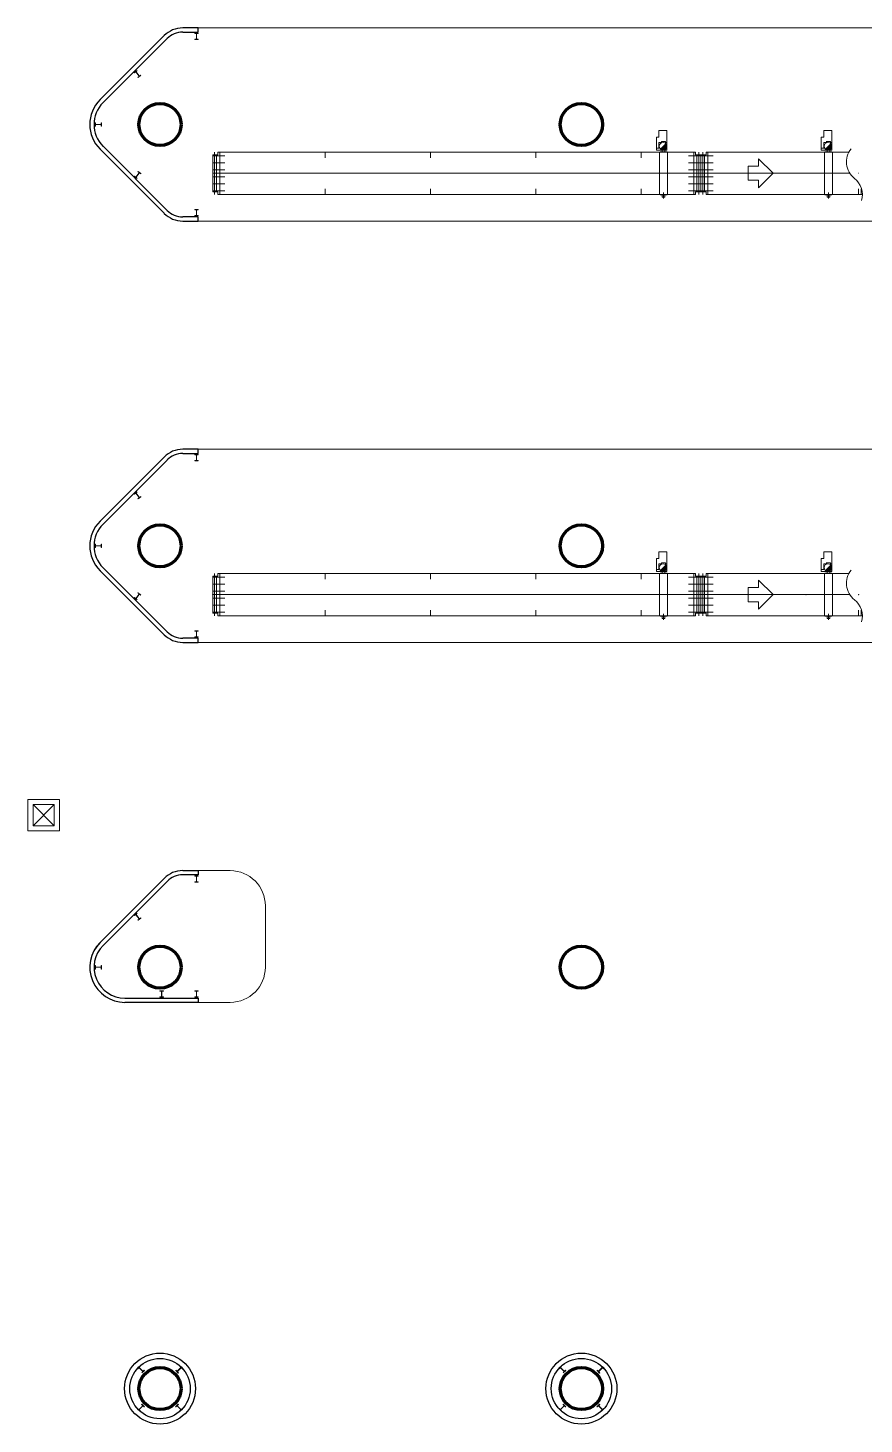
# Model space of a CAD drawing. Header units: metres. Extents: x 1807 to 3745, y 842 to 1968.
# Drawn here: x 3386.24 to 3410.05, y 1450.99 to 1490.75 of the extents above; entities that cross this region are included whole.
import ezdxf

# ---------------------------------------------------------------- set-up
doc = ezdxf.new("R2010")
doc.units = ezdxf.units.M
doc.header["$MEASUREMENT"] = 0
doc.layers.add('Level 1', color=7, linetype='Continuous', lineweight=0)

msp = doc.modelspace()

# ---------------------------------------------------------------- linework, layer by layer
at = {"layer": 'Level 1', "color": 7, "linetype": 'Continuous', "lineweight": 0}
for p, q in [((3390.647, 1490.75), (3427.354, 1490.75)), ((3388.294, 1488.707), (3390.117, 1490.53)), ((3404.208, 1487.33), (3404.208, 1487.488)), ((3404.28, 1487.488), (3404.208, 1487.488)), ((3404.408, 1487.452), (3404.254, 1487.297)), ((3404.4, 1487.518), (3404.28, 1487.518)), ((3404.28, 1487.488), (3404.28, 1487.518)), ((3404.4, 1487.488), (3404.4, 1487.518)), ((3404.436, 1487.488), (3404.4, 1487.488)), ((3404.436, 1487.27), (3404.436, 1487.488)), ((3408.904, 1487.33), (3408.904, 1487.488)), ((3408.976, 1487.488), (3408.904, 1487.488)), ((3409.104, 1487.452), (3408.95, 1487.297)), ((3409.096, 1487.518), (3408.975, 1487.518)), ((3408.976, 1487.488), (3408.976, 1487.518)), ((3409.096, 1487.488), (3409.096, 1487.518)), ((3409.132, 1487.488), (3409.096, 1487.488)), ((3409.132, 1487.27), (3409.132, 1487.488)), ((3390.117, 1485.47), (3388.294, 1487.293)), ((3391.5, 1487.14), (3391.5, 1486.08)), ((3391.5, 1487.14), (3391.65, 1487.14)), ((3391.5, 1487.11), (3391.85, 1487.11)), ((3391.65, 1487.21), (3391.7, 1487.21)), ((3391.65, 1487.14), (3391.65, 1487.21)), ((3405.2, 1487.21), (3391.7, 1487.21)), ((3394.7, 1487.05), (3394.7, 1487.21)), ((3397.7, 1487.05), (3397.7, 1487.21)), ((3400.7, 1487.05), (3400.7, 1487.21)), ((3403.7, 1487.05), (3403.7, 1487.21)), ((3404.208, 1487.33), (3404.136, 1487.33)), ((3404.136, 1487.27), (3404.136, 1487.33)), ((3404.436, 1487.27), (3404.136, 1487.27)), ((3404.24, 1487.22), (3404.44, 1487.22)), ((3404.423, 1487.431), (3404.275, 1487.283)), ((3404.433, 1487.406), (3404.3, 1487.273)), ((3404.3, 1487.22), (3404.3, 1487.27)), ((3404.436, 1487.373), (3404.332, 1487.27)), ((3404.38, 1487.22), (3404.38, 1487.27)), ((3405.4, 1487.11), (3405.05, 1487.11)), ((3405.25, 1487.21), (3405.2, 1487.21)), ((3405.25, 1487.14), (3405.25, 1487.21)), ((3405.4, 1487.14), (3405.25, 1487.14)), ((3405.4, 1486.08), (3405.4, 1487.14)), ((3405.4, 1487.14), (3405.4, 1486.08)), ((3405.4, 1487.14), (3405.55, 1487.14)), ((3405.4, 1487.11), (3405.75, 1487.11)), ((3405.55, 1487.21), (3405.6, 1487.21)), ((3405.55, 1487.14), (3405.55, 1487.21)), ((3405.6, 1487.21), (3409.613, 1487.21)), ((3408.904, 1487.33), (3408.832, 1487.33)), ((3408.832, 1487.27), (3408.832, 1487.33)), ((3409.132, 1487.27), (3408.832, 1487.27)), ((3408.936, 1487.22), (3409.136, 1487.22)), ((3409.119, 1487.431), (3408.97, 1487.283)), ((3409.128, 1487.406), (3408.996, 1487.273)), ((3408.996, 1487.22), (3408.996, 1487.27)), ((3409.132, 1487.373), (3409.028, 1487.27)), ((3409.076, 1487.22), (3409.076, 1487.27)), ((3391.5, 1486.91), (3391.85, 1486.91)), ((3391.5, 1486.71), (3391.85, 1486.71)), ((3405.4, 1486.91), (3405.05, 1486.91)), ((3405.4, 1486.71), (3405.05, 1486.71)), ((3405.4, 1486.91), (3405.75, 1486.91)), ((3405.4, 1486.71), (3405.75, 1486.71)), ((3406.748, 1486.81), (3406.748, 1486.41)), ((3406.748, 1486.81), (3407.048, 1486.81)), ((3407.048, 1487.02), (3407.458, 1486.61)), ((3407.048, 1487.02), (3407.048, 1486.81)), ((3391.499, 1486.611), (3391.501, 1486.609)), ((3391.499, 1486.609), (3391.501, 1486.611)), ((3391.5, 1486.51), (3391.85, 1486.51)), ((3391.5, 1486.31), (3391.85, 1486.31)), ((3391.699, 1486.611), (3391.701, 1486.609)), ((3391.699, 1486.609), (3391.701, 1486.611)), ((3394.601, 1486.609), (3394.599, 1486.611)), ((3394.601, 1486.611), (3394.599, 1486.609)), ((3394.701, 1486.609), (3394.699, 1486.611)), ((3394.701, 1486.611), (3394.699, 1486.609)), ((3397.601, 1486.609), (3397.599, 1486.611)), ((3397.601, 1486.611), (3397.599, 1486.609)), ((3397.701, 1486.609), (3397.699, 1486.611)), ((3397.701, 1486.611), (3397.699, 1486.609)), ((3400.601, 1486.609), (3400.599, 1486.611)), ((3400.601, 1486.611), (3400.599, 1486.609)), ((3400.701, 1486.609), (3400.699, 1486.611)), ((3400.701, 1486.611), (3400.699, 1486.609)), ((3403.601, 1486.609), (3403.599, 1486.611)), ((3403.601, 1486.611), (3403.599, 1486.609)), ((3403.701, 1486.609), (3403.699, 1486.611)), ((3403.701, 1486.611), (3403.699, 1486.609)), ((3403.701, 1486.611), (3403.699, 1486.609)), ((3403.701, 1486.609), (3403.699, 1486.611)), ((3405.4, 1486.51), (3405.05, 1486.51)), ((3405.4, 1486.31), (3405.05, 1486.31)), ((3405.201, 1486.609), (3405.199, 1486.611)), ((3405.201, 1486.611), (3405.199, 1486.609)), ((3405.201, 1486.611), (3405.199, 1486.609)), ((3405.201, 1486.609), (3405.199, 1486.611)), ((3405.401, 1486.609), (3405.399, 1486.611)), ((3405.401, 1486.611), (3405.399, 1486.609)), ((3405.399, 1486.611), (3405.401, 1486.609)), ((3405.399, 1486.609), (3405.401, 1486.611)), ((3405.4, 1486.51), (3405.75, 1486.51)), ((3405.4, 1486.31), (3405.75, 1486.31)), ((3405.599, 1486.611), (3405.601, 1486.609)), ((3405.599, 1486.609), (3405.601, 1486.611)), ((3406.748, 1486.41), (3407.048, 1486.41)), ((3407.048, 1486.2), (3407.458, 1486.61)), ((3407.048, 1486.41), (3407.048, 1486.2)), ((3407.102, 1486.611), (3407.104, 1486.609)), ((3407.102, 1486.609), (3407.104, 1486.611)), ((3407.457, 1486.611), (3407.459, 1486.609)), ((3407.457, 1486.609), (3407.459, 1486.611)), ((3408.397, 1486.611), (3408.395, 1486.609)), ((3408.397, 1486.609), (3408.395, 1486.611)), ((3409.897, 1486.611), (3409.895, 1486.609)), ((3409.897, 1486.609), (3409.895, 1486.611)), ((3391.5, 1486.11), (3391.85, 1486.11)), ((3391.5, 1486.08), (3391.65, 1486.08)), ((3391.65, 1486.08), (3391.65, 1486.01)), ((3391.65, 1486.01), (3391.7, 1486.01)), ((3405.2, 1486.01), (3391.7, 1486.01)), ((3394.7, 1486.01), (3394.7, 1486.17)), ((3397.7, 1486.01), (3397.7, 1486.17)), ((3400.7, 1486.01), (3400.7, 1486.17)), ((3403.7, 1486.01), (3403.7, 1486.17)), ((3404.24, 1486), (3404.44, 1486)), ((3404.3, 1485.93), (3404.3, 1486)), ((3404.3, 1485.93), (3404.38, 1485.93)), ((3404.38, 1485.93), (3404.38, 1486)), ((3405.4, 1486.11), (3405.05, 1486.11)), ((3405.25, 1486.01), (3405.2, 1486.01)), ((3405.4, 1486.08), (3405.25, 1486.08)), ((3405.25, 1486.08), (3405.25, 1486.01)), ((3405.4, 1486.11), (3405.75, 1486.11)), ((3405.4, 1486.08), (3405.55, 1486.08)), ((3405.55, 1486.08), (3405.55, 1486.01)), ((3405.55, 1486.01), (3405.6, 1486.01)), ((3405.6, 1486.01), (3410.001, 1486.01)), ((3408.936, 1486), (3409.136, 1486)), ((3408.996, 1485.93), (3408.996, 1486)), ((3408.996, 1485.93), (3409.076, 1485.93)), ((3409.076, 1485.93), (3409.076, 1486)), ((3409.896, 1486.17), (3409.896, 1486.01)), ((3409.964, 1486.17), (3409.964, 1486.01)), ((3427.354, 1485.25), (3390.647, 1485.25)), ((3390.647, 1478.75), (3427.354, 1478.75)), ((3388.294, 1476.707), (3390.117, 1478.53)), ((3404.4, 1475.518), (3404.28, 1475.518)), ((3404.28, 1475.488), (3404.28, 1475.518)), ((3404.4, 1475.488), (3404.4, 1475.518)), ((3409.096, 1475.518), (3408.975, 1475.518)), ((3408.976, 1475.488), (3408.976, 1475.518)), ((3409.096, 1475.488), (3409.096, 1475.518)), ((3390.117, 1473.47), (3388.294, 1475.293)), ((3391.5, 1475.14), (3391.5, 1474.08)), ((3391.5, 1475.14), (3391.65, 1475.14)), ((3391.65, 1475.21), (3391.7, 1475.21)), ((3391.65, 1475.14), (3391.65, 1475.21)), ((3405.2, 1475.21), (3391.7, 1475.21)), ((3394.7, 1475.05), (3394.7, 1475.21)), ((3397.7, 1475.05), (3397.7, 1475.21)), ((3400.7, 1475.05), (3400.7, 1475.21)), ((3403.7, 1475.05), (3403.7, 1475.21)), ((3404.208, 1475.33), (3404.136, 1475.33)), ((3404.136, 1475.27), (3404.136, 1475.33)), ((3404.436, 1475.27), (3404.136, 1475.27)), ((3404.208, 1475.33), (3404.208, 1475.488)), ((3404.28, 1475.488), (3404.208, 1475.488)), ((3404.24, 1475.22), (3404.44, 1475.22)), ((3404.408, 1475.452), (3404.254, 1475.297)), ((3404.423, 1475.431), (3404.275, 1475.283)), ((3404.433, 1475.406), (3404.3, 1475.273)), ((3404.3, 1475.22), (3404.3, 1475.27)), ((3404.436, 1475.373), (3404.332, 1475.27)), ((3404.38, 1475.22), (3404.38, 1475.27)), ((3404.436, 1475.488), (3404.4, 1475.488)), ((3404.436, 1475.27), (3404.436, 1475.488)), ((3405.25, 1475.21), (3405.2, 1475.21)), ((3405.25, 1475.14), (3405.25, 1475.21)), ((3405.4, 1475.14), (3405.25, 1475.14)), ((3405.4, 1474.08), (3405.4, 1475.14)), ((3405.4, 1475.14), (3405.4, 1474.08)), ((3405.4, 1475.14), (3405.55, 1475.14)), ((3405.55, 1475.21), (3405.6, 1475.21)), ((3405.55, 1475.14), (3405.55, 1475.21)), ((3405.6, 1475.21), (3409.613, 1475.21)), ((3408.904, 1475.33), (3408.832, 1475.33)), ((3408.832, 1475.27), (3408.832, 1475.33)), ((3409.132, 1475.27), (3408.832, 1475.27)), ((3408.904, 1475.33), (3408.904, 1475.488)), ((3408.976, 1475.488), (3408.904, 1475.488)), ((3408.936, 1475.22), (3409.136, 1475.22)), ((3409.104, 1475.452), (3408.95, 1475.297)), ((3409.119, 1475.431), (3408.97, 1475.283)), ((3409.128, 1475.406), (3408.996, 1475.273)), ((3408.996, 1475.22), (3408.996, 1475.27)), ((3409.132, 1475.373), (3409.028, 1475.27)), ((3409.076, 1475.22), (3409.076, 1475.27)), ((3409.132, 1475.488), (3409.096, 1475.488)), ((3409.132, 1475.27), (3409.132, 1475.488)), ((3391.5, 1475.11), (3391.85, 1475.11)), ((3391.5, 1474.91), (3391.85, 1474.91)), ((3405.4, 1475.11), (3405.05, 1475.11)), ((3405.4, 1474.91), (3405.05, 1474.91)), ((3405.4, 1475.11), (3405.75, 1475.11)), ((3405.4, 1474.91), (3405.75, 1474.91)), ((3406.748, 1474.81), (3406.748, 1474.41)), ((3406.748, 1474.81), (3407.048, 1474.81)), ((3407.048, 1475.02), (3407.458, 1474.61)), ((3407.048, 1475.02), (3407.048, 1474.81)), ((3391.499, 1474.611), (3391.501, 1474.609)), ((3391.499, 1474.609), (3391.501, 1474.611)), ((3391.5, 1474.71), (3391.85, 1474.71)), ((3391.5, 1474.51), (3391.85, 1474.51)), ((3391.699, 1474.611), (3391.701, 1474.609)), ((3391.699, 1474.609), (3391.701, 1474.611)), ((3394.601, 1474.609), (3394.599, 1474.611)), ((3394.601, 1474.611), (3394.599, 1474.609)), ((3394.701, 1474.609), (3394.699, 1474.611)), ((3394.701, 1474.611), (3394.699, 1474.609)), ((3397.601, 1474.609), (3397.599, 1474.611)), ((3397.601, 1474.611), (3397.599, 1474.609)), ((3397.701, 1474.609), (3397.699, 1474.611)), ((3397.701, 1474.611), (3397.699, 1474.609)), ((3400.601, 1474.609), (3400.599, 1474.611)), ((3400.601, 1474.611), (3400.599, 1474.609)), ((3400.701, 1474.609), (3400.699, 1474.611)), ((3400.701, 1474.611), (3400.699, 1474.609)), ((3403.601, 1474.609), (3403.599, 1474.611)), ((3403.601, 1474.611), (3403.599, 1474.609)), ((3403.701, 1474.609), (3403.699, 1474.611)), ((3403.701, 1474.611), (3403.699, 1474.609)), ((3403.701, 1474.611), (3403.699, 1474.609)), ((3403.701, 1474.609), (3403.699, 1474.611)), ((3405.4, 1474.71), (3405.05, 1474.71)), ((3405.4, 1474.51), (3405.05, 1474.51)), ((3405.201, 1474.609), (3405.199, 1474.611)), ((3405.201, 1474.611), (3405.199, 1474.609)), ((3405.201, 1474.611), (3405.199, 1474.609)), ((3405.201, 1474.609), (3405.199, 1474.611)), ((3405.401, 1474.609), (3405.399, 1474.611)), ((3405.401, 1474.611), (3405.399, 1474.609)), ((3405.399, 1474.611), (3405.401, 1474.609)), ((3405.399, 1474.609), (3405.401, 1474.611)), ((3405.4, 1474.71), (3405.75, 1474.71)), ((3405.4, 1474.51), (3405.75, 1474.51)), ((3405.599, 1474.611), (3405.601, 1474.609)), ((3405.599, 1474.609), (3405.601, 1474.611)), ((3406.748, 1474.41), (3407.048, 1474.41)), ((3407.048, 1474.2), (3407.458, 1474.61)), ((3407.048, 1474.41), (3407.048, 1474.2)), ((3407.102, 1474.611), (3407.104, 1474.609)), ((3407.102, 1474.609), (3407.104, 1474.611)), ((3407.457, 1474.611), (3407.459, 1474.609)), ((3407.457, 1474.609), (3407.459, 1474.611)), ((3408.397, 1474.611), (3408.395, 1474.609)), ((3408.397, 1474.609), (3408.395, 1474.611)), ((3409.897, 1474.611), (3409.895, 1474.609)), ((3409.897, 1474.609), (3409.895, 1474.611)), ((3391.5, 1474.31), (3391.85, 1474.31)), ((3391.5, 1474.11), (3391.85, 1474.11)), ((3391.5, 1474.08), (3391.65, 1474.08)), ((3391.65, 1474.08), (3391.65, 1474.01)), ((3391.65, 1474.01), (3391.7, 1474.01)), ((3405.2, 1474.01), (3391.7, 1474.01)), ((3394.7, 1474.01), (3394.7, 1474.17)), ((3397.7, 1474.01), (3397.7, 1474.17)), ((3400.7, 1474.01), (3400.7, 1474.17)), ((3403.7, 1474.01), (3403.7, 1474.17)), ((3404.24, 1474), (3404.44, 1474)), ((3404.3, 1473.93), (3404.3, 1474)), ((3404.3, 1473.93), (3404.38, 1473.93)), ((3404.38, 1473.93), (3404.38, 1474)), ((3405.4, 1474.31), (3405.05, 1474.31)), ((3405.4, 1474.11), (3405.05, 1474.11)), ((3405.25, 1474.01), (3405.2, 1474.01)), ((3405.4, 1474.08), (3405.25, 1474.08)), ((3405.25, 1474.08), (3405.25, 1474.01)), ((3405.4, 1474.31), (3405.75, 1474.31)), ((3405.4, 1474.11), (3405.75, 1474.11)), ((3405.4, 1474.08), (3405.55, 1474.08)), ((3405.55, 1474.08), (3405.55, 1474.01)), ((3405.55, 1474.01), (3405.6, 1474.01)), ((3405.6, 1474.01), (3410.001, 1474.01)), ((3408.936, 1474), (3409.136, 1474)), ((3408.996, 1473.93), (3408.996, 1474)), ((3408.996, 1473.93), (3409.076, 1473.93)), ((3409.076, 1473.93), (3409.076, 1474)), ((3409.896, 1474.17), (3409.896, 1474.01)), ((3409.964, 1474.17), (3409.964, 1474.01)), ((3427.354, 1473.25), (3390.647, 1473.25)), ((3386.238, 1468.78), (3387.138, 1468.78)), ((3386.238, 1467.88), (3386.238, 1468.78)), ((3387.138, 1468.78), (3387.138, 1467.88)), ((3386.39, 1468.63), (3386.99, 1468.03)), ((3386.99, 1468.63), (3386.39, 1468.03)), ((3387.138, 1467.88), (3386.238, 1467.88)), ((3388.293, 1464.707), (3390.116, 1466.53)), ((3390.646, 1466.75), (3392, 1466.75)), ((3393, 1465.75), (3393, 1464)), ((3392, 1463), (3389, 1463))]:
    msp.add_line(p, q, dxfattribs=at)
at = {"layer": 'Level 1', "color": 7, "linetype": 'Continuous', "lineweight": 30}
for p, q in [((3391.091, 1490.75), (3390.647, 1490.75)), ((3390.647, 1490.63), (3391.091, 1490.63)), ((3391.091, 1490.63), (3391.091, 1490.75)), ((3390.117, 1490.53), (3388.294, 1488.707)), ((3388.379, 1488.622), (3390.201, 1490.445)), ((3388.294, 1487.293), (3390.117, 1485.47)), ((3390.201, 1485.555), (3388.379, 1487.378)), ((3391.091, 1485.37), (3390.647, 1485.37)), ((3390.647, 1485.25), (3391.091, 1485.25)), ((3391.091, 1485.25), (3391.091, 1485.37)), ((3391.091, 1478.75), (3390.647, 1478.75)), ((3391.091, 1478.63), (3391.091, 1478.75)), ((3390.117, 1478.53), (3388.294, 1476.707)), ((3388.379, 1476.622), (3390.201, 1478.445)), ((3390.647, 1478.63), (3391.091, 1478.63)), ((3388.294, 1475.293), (3390.117, 1473.47)), ((3390.201, 1473.555), (3388.379, 1475.378)), ((3391.091, 1473.37), (3390.647, 1473.37)), ((3390.647, 1473.25), (3391.091, 1473.25)), ((3391.091, 1473.25), (3391.091, 1473.37)), ((3388.294, 1464.707), (3390.117, 1466.53)), ((3390.201, 1466.445), (3388.379, 1464.622)), ((3390.647, 1466.75), (3391.091, 1466.75)), ((3391.091, 1466.63), (3390.647, 1466.63)), ((3391.091, 1466.75), (3391.091, 1466.63)), ((3389, 1463.12), (3391.091, 1463.12)), ((3389, 1463.12), (3389, 1463.12)), ((3391.091, 1463), (3389, 1463)), ((3391.091, 1463.12), (3391.091, 1463))]:
    msp.add_line(p, q, dxfattribs=at)
at = {"layer": 'Level 1', "color": 7, "linetype": 'Continuous', "lineweight": 13}
for p, q in [((3390.99, 1490.6), (3391.091, 1490.6)), ((3390.99, 1490.592), (3390.99, 1490.6)), ((3391.031, 1490.592), (3390.99, 1490.592)), ((3390.99, 1490.422), (3390.99, 1490.43)), ((3390.99, 1490.43), (3391.031, 1490.43)), ((3391.091, 1490.422), (3390.99, 1490.422)), ((3391.038, 1490.438), (3391.038, 1490.584)), ((3391.043, 1490.584), (3391.043, 1490.438)), ((3391.091, 1490.592), (3391.05, 1490.592)), ((3391.05, 1490.43), (3391.091, 1490.43)), ((3391.091, 1490.6), (3391.091, 1490.592)), ((3391.091, 1490.43), (3391.091, 1490.422)), ((3389.268, 1489.479), (3389.349, 1489.541)), ((3389.273, 1489.473), (3389.268, 1489.479)), ((3389.305, 1489.498), (3389.273, 1489.473)), ((3389.405, 1489.38), (3389.316, 1489.496)), ((3389.32, 1489.499), (3389.409, 1489.383)), ((3389.353, 1489.535), (3389.321, 1489.51)), ((3389.349, 1489.541), (3389.353, 1489.535)), ((3389.371, 1489.344), (3389.404, 1489.369)), ((3389.376, 1489.338), (3389.371, 1489.344)), ((3389.457, 1489.4), (3389.376, 1489.338)), ((3389.42, 1489.381), (3389.452, 1489.406)), ((3389.452, 1489.406), (3389.457, 1489.4)), ((3388.151, 1487.949), (3388.151, 1488.051)), ((3388.151, 1488.051), (3388.159, 1488.051)), ((3388.159, 1487.949), (3388.151, 1487.949)), ((3388.159, 1488.051), (3388.159, 1488.01)), ((3388.159, 1487.99), (3388.159, 1487.949)), ((3388.166, 1488.002), (3388.313, 1488.002)), ((3388.313, 1487.998), (3388.166, 1487.998)), ((3388.321, 1488.01), (3388.321, 1488.051)), ((3388.321, 1488.051), (3388.329, 1488.051)), ((3388.321, 1487.949), (3388.321, 1487.99)), ((3388.329, 1487.949), (3388.321, 1487.949)), ((3388.329, 1488.051), (3388.329, 1487.949)), ((3389.376, 1486.662), (3389.371, 1486.656)), ((3389.371, 1486.656), (3389.404, 1486.631)), ((3389.457, 1486.6), (3389.376, 1486.662)), ((3389.273, 1486.527), (3389.268, 1486.521)), ((3389.268, 1486.521), (3389.349, 1486.459)), ((3389.305, 1486.502), (3389.273, 1486.527)), ((3389.405, 1486.62), (3389.316, 1486.504)), ((3389.32, 1486.501), (3389.409, 1486.617)), ((3389.353, 1486.465), (3389.321, 1486.49)), ((3389.349, 1486.459), (3389.353, 1486.465)), ((3389.42, 1486.619), (3389.452, 1486.594)), ((3389.452, 1486.594), (3389.457, 1486.6)), ((3391.091, 1485.578), (3390.99, 1485.578)), ((3390.99, 1485.578), (3390.99, 1485.57)), ((3390.99, 1485.57), (3391.031, 1485.57)), ((3391.038, 1485.562), (3391.038, 1485.416)), ((3391.043, 1485.416), (3391.043, 1485.562)), ((3391.05, 1485.57), (3391.091, 1485.57)), ((3391.091, 1485.57), (3391.091, 1485.578)), ((3391.031, 1485.408), (3390.99, 1485.408)), ((3390.99, 1485.408), (3390.99, 1485.4)), ((3390.99, 1485.4), (3391.091, 1485.4)), ((3391.091, 1485.408), (3391.05, 1485.408)), ((3391.091, 1485.4), (3391.091, 1485.408)), ((3390.99, 1478.6), (3391.091, 1478.6)), ((3390.99, 1478.592), (3390.99, 1478.6)), ((3391.031, 1478.592), (3390.99, 1478.592)), ((3390.99, 1478.422), (3390.99, 1478.43)), ((3390.99, 1478.43), (3391.031, 1478.43)), ((3391.091, 1478.422), (3390.99, 1478.422)), ((3391.038, 1478.438), (3391.038, 1478.584)), ((3391.043, 1478.584), (3391.043, 1478.438)), ((3391.091, 1478.592), (3391.05, 1478.592)), ((3391.05, 1478.43), (3391.091, 1478.43)), ((3391.091, 1478.6), (3391.091, 1478.592)), ((3391.091, 1478.43), (3391.091, 1478.422)), ((3389.268, 1477.479), (3389.349, 1477.541)), ((3389.353, 1477.535), (3389.321, 1477.51)), ((3389.349, 1477.541), (3389.353, 1477.535)), ((3389.273, 1477.473), (3389.268, 1477.479)), ((3389.305, 1477.498), (3389.273, 1477.473)), ((3389.405, 1477.38), (3389.316, 1477.496)), ((3389.32, 1477.499), (3389.409, 1477.383)), ((3389.371, 1477.344), (3389.404, 1477.369)), ((3389.376, 1477.338), (3389.371, 1477.344)), ((3389.457, 1477.4), (3389.376, 1477.338)), ((3389.42, 1477.381), (3389.452, 1477.406)), ((3389.452, 1477.406), (3389.457, 1477.4)), ((3388.151, 1475.949), (3388.151, 1476.051)), ((3388.151, 1476.051), (3388.159, 1476.051)), ((3388.159, 1475.949), (3388.151, 1475.949)), ((3388.159, 1476.051), (3388.159, 1476.01)), ((3388.159, 1475.99), (3388.159, 1475.949)), ((3388.166, 1476.002), (3388.313, 1476.002)), ((3388.313, 1475.998), (3388.166, 1475.998)), ((3388.321, 1476.01), (3388.321, 1476.051)), ((3388.321, 1476.051), (3388.329, 1476.051)), ((3388.321, 1475.949), (3388.321, 1475.99)), ((3388.329, 1475.949), (3388.321, 1475.949)), ((3388.329, 1476.051), (3388.329, 1475.949)), ((3389.273, 1474.527), (3389.268, 1474.521)), ((3389.268, 1474.521), (3389.349, 1474.459)), ((3389.305, 1474.502), (3389.273, 1474.527)), ((3389.405, 1474.62), (3389.316, 1474.504)), ((3389.32, 1474.501), (3389.409, 1474.617)), ((3389.353, 1474.465), (3389.321, 1474.49)), ((3389.349, 1474.459), (3389.353, 1474.465)), ((3389.376, 1474.662), (3389.371, 1474.656)), ((3389.371, 1474.656), (3389.404, 1474.631)), ((3389.457, 1474.6), (3389.376, 1474.662)), ((3389.42, 1474.619), (3389.452, 1474.594)), ((3389.452, 1474.594), (3389.457, 1474.6)), ((3391.091, 1473.578), (3390.99, 1473.578)), ((3390.99, 1473.578), (3390.99, 1473.57)), ((3390.99, 1473.57), (3391.031, 1473.57)), ((3391.038, 1473.562), (3391.038, 1473.416)), ((3391.043, 1473.416), (3391.043, 1473.562)), ((3391.05, 1473.57), (3391.091, 1473.57)), ((3391.091, 1473.57), (3391.091, 1473.578)), ((3391.031, 1473.408), (3390.99, 1473.408)), ((3390.99, 1473.408), (3390.99, 1473.4)), ((3390.99, 1473.4), (3391.091, 1473.4)), ((3391.091, 1473.408), (3391.05, 1473.408)), ((3391.091, 1473.4), (3391.091, 1473.408)), ((3386.39, 1468.63), (3386.99, 1468.63)), ((3386.39, 1468.03), (3386.39, 1468.63)), ((3386.99, 1468.63), (3386.99, 1468.03)), ((3386.99, 1468.03), (3386.39, 1468.03)), ((3390.99, 1466.6), (3391.091, 1466.6)), ((3390.99, 1466.592), (3390.99, 1466.6)), ((3391.031, 1466.592), (3390.99, 1466.592)), ((3390.99, 1466.422), (3390.99, 1466.43)), ((3390.99, 1466.43), (3391.031, 1466.43)), ((3391.091, 1466.422), (3390.99, 1466.422)), ((3391.038, 1466.438), (3391.038, 1466.584)), ((3391.043, 1466.584), (3391.043, 1466.438)), ((3391.091, 1466.592), (3391.05, 1466.592)), ((3391.05, 1466.43), (3391.091, 1466.43)), ((3391.091, 1466.6), (3391.091, 1466.592)), ((3391.091, 1466.43), (3391.091, 1466.422)), ((3389.268, 1465.479), (3389.349, 1465.541)), ((3389.273, 1465.473), (3389.268, 1465.479)), ((3389.305, 1465.498), (3389.273, 1465.473)), ((3389.405, 1465.38), (3389.316, 1465.496)), ((3389.32, 1465.499), (3389.409, 1465.383)), ((3389.353, 1465.535), (3389.321, 1465.51)), ((3389.349, 1465.541), (3389.353, 1465.535)), ((3389.371, 1465.344), (3389.404, 1465.369)), ((3389.376, 1465.338), (3389.371, 1465.344)), ((3389.457, 1465.4), (3389.376, 1465.338)), ((3389.42, 1465.381), (3389.452, 1465.406)), ((3389.452, 1465.406), (3389.457, 1465.4)), ((3388.151, 1463.949), (3388.151, 1464.051)), ((3388.151, 1464.051), (3388.159, 1464.051)), ((3388.159, 1464.051), (3388.159, 1464.01)), ((3388.159, 1463.99), (3388.159, 1463.949)), ((3388.166, 1464.002), (3388.313, 1464.002)), ((3388.313, 1463.998), (3388.166, 1463.998)), ((3388.321, 1464.01), (3388.321, 1464.051)), ((3388.321, 1464.051), (3388.329, 1464.051)), ((3388.321, 1463.949), (3388.321, 1463.99)), ((3388.329, 1464.051), (3388.329, 1463.949)), ((3388.159, 1463.949), (3388.151, 1463.949)), ((3388.329, 1463.949), (3388.321, 1463.949)), ((3390.096, 1463.328), (3389.995, 1463.328)), ((3389.995, 1463.328), (3389.995, 1463.32)), ((3389.995, 1463.32), (3390.036, 1463.32)), ((3390.043, 1463.312), (3390.043, 1463.166)), ((3390.048, 1463.166), (3390.048, 1463.312)), ((3390.056, 1463.32), (3390.096, 1463.32)), ((3390.096, 1463.32), (3390.096, 1463.328)), ((3391.091, 1463.328), (3390.99, 1463.328)), ((3390.99, 1463.328), (3390.99, 1463.32)), ((3390.99, 1463.32), (3391.031, 1463.32)), ((3391.038, 1463.312), (3391.038, 1463.166)), ((3391.043, 1463.166), (3391.043, 1463.312)), ((3391.05, 1463.32), (3391.091, 1463.32)), ((3391.091, 1463.32), (3391.091, 1463.328)), ((3390.036, 1463.158), (3389.995, 1463.158)), ((3389.995, 1463.158), (3389.995, 1463.15)), ((3389.995, 1463.15), (3390.096, 1463.15)), ((3390.096, 1463.158), (3390.056, 1463.158)), ((3390.096, 1463.15), (3390.096, 1463.158)), ((3391.031, 1463.158), (3390.99, 1463.158)), ((3390.99, 1463.158), (3390.99, 1463.15)), ((3390.99, 1463.15), (3391.091, 1463.15)), ((3391.091, 1463.158), (3391.05, 1463.158)), ((3391.091, 1463.15), (3391.091, 1463.158)), ((3389.43, 1452.643), (3389.358, 1452.571)), ((3389.358, 1452.571), (3389.364, 1452.566)), ((3389.364, 1452.566), (3389.393, 1452.595)), ((3389.403, 1452.595), (3389.507, 1452.491)), ((3389.407, 1452.609), (3389.435, 1452.638)), ((3389.51, 1452.494), (3389.407, 1452.598)), ((3389.435, 1452.638), (3389.43, 1452.643)), ((3389.507, 1452.48), (3389.478, 1452.451)), ((3389.478, 1452.451), (3389.484, 1452.446)), ((3389.484, 1452.446), (3389.556, 1452.517)), ((3389.55, 1452.523), (3389.521, 1452.494)), ((3389.556, 1452.517), (3389.55, 1452.523)), ((3390.451, 1452.522), (3390.446, 1452.516)), ((3390.446, 1452.516), (3390.517, 1452.444)), ((3390.48, 1452.493), (3390.451, 1452.522)), ((3390.595, 1452.597), (3390.491, 1452.493)), ((3390.494, 1452.49), (3390.598, 1452.593)), ((3390.523, 1452.45), (3390.494, 1452.479)), ((3390.571, 1452.642), (3390.566, 1452.636)), ((3390.566, 1452.636), (3390.595, 1452.607)), ((3390.643, 1452.57), (3390.571, 1452.642)), ((3390.609, 1452.593), (3390.637, 1452.565)), ((3390.637, 1452.565), (3390.643, 1452.57)), ((3401.43, 1452.643), (3401.358, 1452.571)), ((3401.358, 1452.571), (3401.364, 1452.566)), ((3401.364, 1452.566), (3401.393, 1452.595)), ((3401.403, 1452.595), (3401.507, 1452.491)), ((3401.407, 1452.609), (3401.435, 1452.638)), ((3401.51, 1452.494), (3401.407, 1452.598)), ((3401.435, 1452.638), (3401.43, 1452.643)), ((3401.507, 1452.48), (3401.478, 1452.451)), ((3401.478, 1452.451), (3401.484, 1452.446)), ((3401.484, 1452.446), (3401.556, 1452.517)), ((3401.55, 1452.523), (3401.521, 1452.494)), ((3401.556, 1452.517), (3401.55, 1452.523)), ((3402.451, 1452.522), (3402.446, 1452.516)), ((3402.446, 1452.516), (3402.517, 1452.444)), ((3402.48, 1452.493), (3402.451, 1452.522)), ((3402.595, 1452.597), (3402.491, 1452.493)), ((3402.494, 1452.49), (3402.598, 1452.593)), ((3402.523, 1452.45), (3402.494, 1452.479)), ((3402.571, 1452.642), (3402.566, 1452.636)), ((3402.566, 1452.636), (3402.595, 1452.607)), ((3402.643, 1452.57), (3402.571, 1452.642)), ((3402.609, 1452.593), (3402.637, 1452.565)), ((3402.637, 1452.565), (3402.643, 1452.57)), ((3390.517, 1452.444), (3390.523, 1452.45)), ((3402.517, 1452.444), (3402.523, 1452.45)), ((3389.363, 1451.435), (3389.357, 1451.43)), ((3389.357, 1451.43), (3389.429, 1451.358)), ((3389.391, 1451.407), (3389.363, 1451.435)), ((3389.506, 1451.51), (3389.402, 1451.407)), ((3389.405, 1451.403), (3389.509, 1451.507)), ((3389.434, 1451.364), (3389.405, 1451.393)), ((3389.429, 1451.358), (3389.434, 1451.364)), ((3389.483, 1451.556), (3389.477, 1451.55)), ((3389.477, 1451.55), (3389.506, 1451.521)), ((3389.554, 1451.484), (3389.483, 1451.556)), ((3389.52, 1451.507), (3389.549, 1451.478)), ((3389.549, 1451.478), (3389.554, 1451.484)), ((3390.516, 1451.554), (3390.444, 1451.483)), ((3390.444, 1451.483), (3390.45, 1451.477)), ((3390.45, 1451.477), (3390.479, 1451.506)), ((3390.49, 1451.506), (3390.593, 1451.402)), ((3390.493, 1451.52), (3390.522, 1451.549)), ((3390.597, 1451.405), (3390.493, 1451.509)), ((3390.522, 1451.549), (3390.516, 1451.554)), ((3390.593, 1451.391), (3390.565, 1451.362)), ((3390.565, 1451.362), (3390.57, 1451.357)), ((3390.57, 1451.357), (3390.642, 1451.429)), ((3390.636, 1451.434), (3390.607, 1451.405)), ((3390.642, 1451.429), (3390.636, 1451.434)), ((3401.363, 1451.435), (3401.357, 1451.43)), ((3401.357, 1451.43), (3401.429, 1451.358)), ((3401.391, 1451.407), (3401.363, 1451.435)), ((3401.506, 1451.51), (3401.402, 1451.407)), ((3401.405, 1451.403), (3401.509, 1451.507)), ((3401.434, 1451.364), (3401.405, 1451.393)), ((3401.429, 1451.358), (3401.434, 1451.364)), ((3401.483, 1451.556), (3401.477, 1451.55)), ((3401.477, 1451.55), (3401.506, 1451.521)), ((3401.554, 1451.484), (3401.483, 1451.556)), ((3401.52, 1451.507), (3401.549, 1451.478)), ((3401.549, 1451.478), (3401.554, 1451.484)), ((3402.516, 1451.554), (3402.444, 1451.483)), ((3402.444, 1451.483), (3402.45, 1451.477)), ((3402.45, 1451.477), (3402.479, 1451.506)), ((3402.49, 1451.506), (3402.593, 1451.402)), ((3402.493, 1451.52), (3402.522, 1451.549)), ((3402.597, 1451.405), (3402.493, 1451.509)), ((3402.522, 1451.549), (3402.516, 1451.554)), ((3402.593, 1451.391), (3402.565, 1451.362)), ((3402.565, 1451.362), (3402.57, 1451.357)), ((3402.57, 1451.357), (3402.642, 1451.429)), ((3402.636, 1451.434), (3402.607, 1451.405)), ((3402.642, 1451.429), (3402.636, 1451.434))]:
    msp.add_line(p, q, dxfattribs=at)
at = {"layer": 'Level 1', "color": 7, "linetype": 'Continuous', "lineweight": 0, "ltscale": 4}
for p, q in [((3404.136, 1487.33), (3404.136, 1487.638)), ((3404.208, 1487.638), (3404.136, 1487.638)), ((3404.208, 1487.826), (3404.436, 1487.826)), ((3404.208, 1487.638), (3404.208, 1487.826)), ((3404.436, 1487.826), (3404.436, 1487.488)), ((3408.832, 1487.33), (3408.832, 1487.638)), ((3408.904, 1487.638), (3408.832, 1487.638)), ((3408.904, 1487.826), (3409.132, 1487.826)), ((3408.904, 1487.638), (3408.904, 1487.826)), ((3409.132, 1487.826), (3409.132, 1487.488)), ((3391.555, 1487.21), (3391.555, 1486.009)), ((3391.61, 1487.14), (3391.61, 1486.08)), ((3391.7, 1487.21), (3391.7, 1486.01)), ((3404.227, 1486.01), (3404.227, 1487.21)), ((3404.453, 1486.01), (3404.453, 1487.21)), ((3405.2, 1486.01), (3405.2, 1487.21)), ((3405.29, 1486.08), (3405.29, 1487.14)), ((3405.345, 1486.01), (3405.345, 1487.211)), ((3405.455, 1487.21), (3405.455, 1486.009)), ((3405.51, 1487.14), (3405.51, 1486.08)), ((3405.6, 1487.21), (3405.6, 1486.01)), ((3408.923, 1486.01), (3408.923, 1487.21)), ((3409.149, 1486.01), (3409.149, 1487.21)), ((3409.645, 1486.61), (3391.5, 1486.61)), ((3404.34, 1486.06), (3404.34, 1485.896)), ((3409.036, 1486.06), (3409.036, 1485.896)), ((3404.136, 1475.33), (3404.136, 1475.638)), ((3404.208, 1475.638), (3404.136, 1475.638)), ((3404.208, 1475.826), (3404.436, 1475.826)), ((3404.208, 1475.638), (3404.208, 1475.826)), ((3404.436, 1475.826), (3404.436, 1475.488)), ((3408.832, 1475.33), (3408.832, 1475.638)), ((3408.904, 1475.638), (3408.832, 1475.638)), ((3408.904, 1475.826), (3409.132, 1475.826)), ((3408.904, 1475.638), (3408.904, 1475.826)), ((3409.132, 1475.826), (3409.132, 1475.488)), ((3391.555, 1475.21), (3391.555, 1474.009)), ((3391.61, 1475.14), (3391.61, 1474.08)), ((3391.7, 1475.21), (3391.7, 1474.01)), ((3404.227, 1474.01), (3404.227, 1475.21)), ((3404.453, 1474.01), (3404.453, 1475.21)), ((3405.2, 1474.01), (3405.2, 1475.21)), ((3405.29, 1474.08), (3405.29, 1475.14)), ((3405.345, 1474.01), (3405.345, 1475.211)), ((3405.455, 1475.21), (3405.455, 1474.009)), ((3405.51, 1475.14), (3405.51, 1474.08)), ((3405.6, 1475.21), (3405.6, 1474.01)), ((3408.923, 1474.01), (3408.923, 1475.21)), ((3409.149, 1474.01), (3409.149, 1475.21)), ((3409.645, 1474.61), (3391.5, 1474.61)), ((3404.34, 1474.06), (3404.34, 1473.896)), ((3409.036, 1474.06), (3409.036, 1473.896))]:
    msp.add_line(p, q, dxfattribs=at)
at = {"layer": 'Level 1', "color": 7, "linetype": 'Continuous', "lineweight": 70}
for centre in [(3390, 1488), (3402, 1488), (3390, 1476), (3402, 1476), (3390, 1464), (3402, 1464), (3390, 1452), (3402, 1452)]:
    msp.add_circle(centre, 0.6, dxfattribs=at)
at = {"layer": 'Level 1', "color": 7, "linetype": 'Continuous', "lineweight": 0}
for centre in [(3404.327, 1487.379), (3409.023, 1487.379), (3404.327, 1475.379), (3409.023, 1475.379)]:
    msp.add_circle(centre, 0.109, dxfattribs=at)
at = {"layer": 'Level 1', "color": 7, "linetype": 'Continuous', "lineweight": 30}
for centre, radius in [((3390, 1452), 1.01), ((3390, 1452), 0.86), ((3402, 1452), 1.01), ((3402, 1452), 0.86)]:
    msp.add_circle(centre, radius, dxfattribs=at)
at = {"layer": 'Level 1', "color": 7, "linetype": 'Continuous', "lineweight": 0}
for centre, radius, start, end in [((3390.647, 1490), 0.75, 90, 135.007), ((3389.001, 1488), 1, 135.0067, 224.9931), ((3410.148, 1486.937), 0.6, 141.4411, 231.7144), ((3409.401, 1485.998), 0.6, 344.1457, 51.3248), ((3390.647, 1486), 0.75, 224.9932, 270), ((3390.647, 1478), 0.75, 90, 135.007), ((3389.001, 1476), 1, 135.0067, 224.9931), ((3410.148, 1474.937), 0.6, 141.4411, 231.7144), ((3409.401, 1473.998), 0.6, 344.1457, 51.3248), ((3390.647, 1474), 0.75, 224.9932, 270), ((3390.646, 1466), 0.75, 90, 135.007), ((3392, 1465.75), 1, 0, 90), ((3389, 1464), 1, 135.0067, 270), ((3392, 1464), 1, 270, 0)]:
    msp.add_arc(centre, radius, start, end, dxfattribs=at)
at = {"layer": 'Level 1', "color": 7, "linetype": 'Continuous', "lineweight": 30}
for centre, radius, start, end in [((3390.647, 1490), 0.75, 90.0007, 135.005), ((3390.647, 1490), 0.63, 90.0007, 135.005), ((3389.001, 1488), 1, 135.0065, 224.9935), ((3389.001, 1488), 0.88, 135.0065, 224.9935), ((3390.647, 1486), 0.75, 224.9964, 269.9978), ((3390.647, 1486), 0.63, 224.9964, 269.9978), ((3390.647, 1478), 0.75, 90.0007, 135.005), ((3390.647, 1478), 0.63, 90.0007, 135.005), ((3389.001, 1476), 1, 135.0065, 224.9935), ((3389.001, 1476), 0.88, 135.0065, 224.9935), ((3390.647, 1474), 0.63, 224.9964, 269.9978), ((3390.647, 1474), 0.75, 224.9964, 269.9978), ((3390.647, 1466), 0.75, 90.0007, 135.005), ((3390.647, 1466), 0.63, 90.0007, 135.005), ((3389.001, 1464), 1, 135.0065, 269.9432), ((3389.001, 1464), 0.88, 135.0065, 269.9432)]:
    msp.add_arc(centre, radius, start, end, dxfattribs=at)
at = {"layer": 'Level 1', "color": 7, "linetype": 'Continuous', "lineweight": 13}
for centre, start, end in [((3391.031, 1490.584), 0, 90), ((3391.031, 1490.438), 270, 0), ((3391.05, 1490.584), 90, 180), ((3391.05, 1490.438), 180, 270), ((3389.31, 1489.492), 37.5, 127.5), ((3389.326, 1489.504), 127.5, 217.5), ((3389.399, 1489.375), 307.5, 37.5), ((3389.415, 1489.387), 217.5, 307.5), ((3388.166, 1488.01), 180, 270), ((3388.166, 1487.99), 90, 180), ((3388.313, 1488.01), 270, 0), ((3388.313, 1487.99), 0, 90), ((3389.31, 1486.508), 232.5, 322.5), ((3389.326, 1486.496), 142.5, 232.5), ((3389.399, 1486.625), 322.5, 52.5), ((3389.415, 1486.613), 52.5, 142.5), ((3391.031, 1485.562), 0, 90), ((3391.05, 1485.562), 90, 180), ((3391.031, 1485.416), 270, 0), ((3391.05, 1485.416), 180, 270), ((3391.031, 1478.584), 0, 90), ((3391.031, 1478.438), 270, 0), ((3391.05, 1478.584), 90, 180), ((3391.05, 1478.438), 180, 270), ((3389.326, 1477.504), 127.5, 217.5), ((3389.31, 1477.492), 37.5, 127.5), ((3389.399, 1477.375), 307.5, 37.5), ((3389.415, 1477.387), 217.5, 307.5), ((3388.166, 1476.01), 180, 270), ((3388.166, 1475.99), 90, 180), ((3388.313, 1476.01), 270, 0), ((3388.313, 1475.99), 0, 90), ((3389.31, 1474.508), 232.5, 322.5), ((3389.326, 1474.496), 142.5, 232.5), ((3389.399, 1474.625), 322.5, 52.5), ((3389.415, 1474.613), 52.5, 142.5), ((3391.031, 1473.562), 0, 90), ((3391.05, 1473.562), 90, 180), ((3391.031, 1473.416), 270, 0), ((3391.05, 1473.416), 180, 270), ((3391.031, 1466.584), 0, 90), ((3391.031, 1466.438), 270, 0), ((3391.05, 1466.584), 90, 180), ((3391.05, 1466.438), 180, 270), ((3389.31, 1465.492), 37.5, 127.5), ((3389.326, 1465.504), 127.5, 217.5), ((3389.399, 1465.375), 307.5, 37.5), ((3389.415, 1465.387), 217.5, 307.5), ((3388.166, 1464.01), 180, 270), ((3388.166, 1463.99), 90, 180), ((3388.313, 1464.01), 270, 0), ((3388.313, 1463.99), 0, 90), ((3390.036, 1463.312), 0, 90), ((3390.056, 1463.312), 90, 180), ((3391.031, 1463.312), 0, 90), ((3391.05, 1463.312), 90, 180), ((3390.036, 1463.166), 270, 0), ((3390.056, 1463.166), 180, 270), ((3391.031, 1463.166), 270, 0), ((3391.05, 1463.166), 180, 270), ((3389.398, 1452.589), 45, 135), ((3389.412, 1452.603), 135, 225), ((3389.502, 1452.485), 315, 45), ((3389.516, 1452.499), 225, 315), ((3390.485, 1452.498), 225, 315), ((3390.499, 1452.484), 135, 225), ((3390.589, 1452.602), 315, 45), ((3390.603, 1452.588), 45, 135), ((3401.398, 1452.589), 45, 135), ((3401.412, 1452.603), 135, 225), ((3401.502, 1452.485), 315, 45), ((3401.516, 1452.499), 225, 315), ((3402.485, 1452.498), 225, 315), ((3402.499, 1452.484), 135, 225), ((3402.589, 1452.602), 315, 45), ((3402.603, 1452.588), 45, 135), ((3389.397, 1451.412), 225, 315), ((3389.411, 1451.398), 135, 225), ((3389.501, 1451.516), 315, 45), ((3389.515, 1451.502), 45, 135), ((3390.484, 1451.501), 45, 135), ((3390.498, 1451.515), 135, 225), ((3390.588, 1451.397), 315, 45), ((3390.602, 1451.411), 225, 315), ((3401.397, 1451.412), 225, 315), ((3401.411, 1451.398), 135, 225), ((3401.501, 1451.516), 315, 45), ((3401.515, 1451.502), 45, 135), ((3402.484, 1451.501), 45, 135), ((3402.498, 1451.515), 135, 225), ((3402.588, 1451.397), 315, 45), ((3402.602, 1451.411), 225, 315)]:
    msp.add_arc(centre, 0.0076, start, end, dxfattribs=at)

doc.saveas('drawing.dxf')
